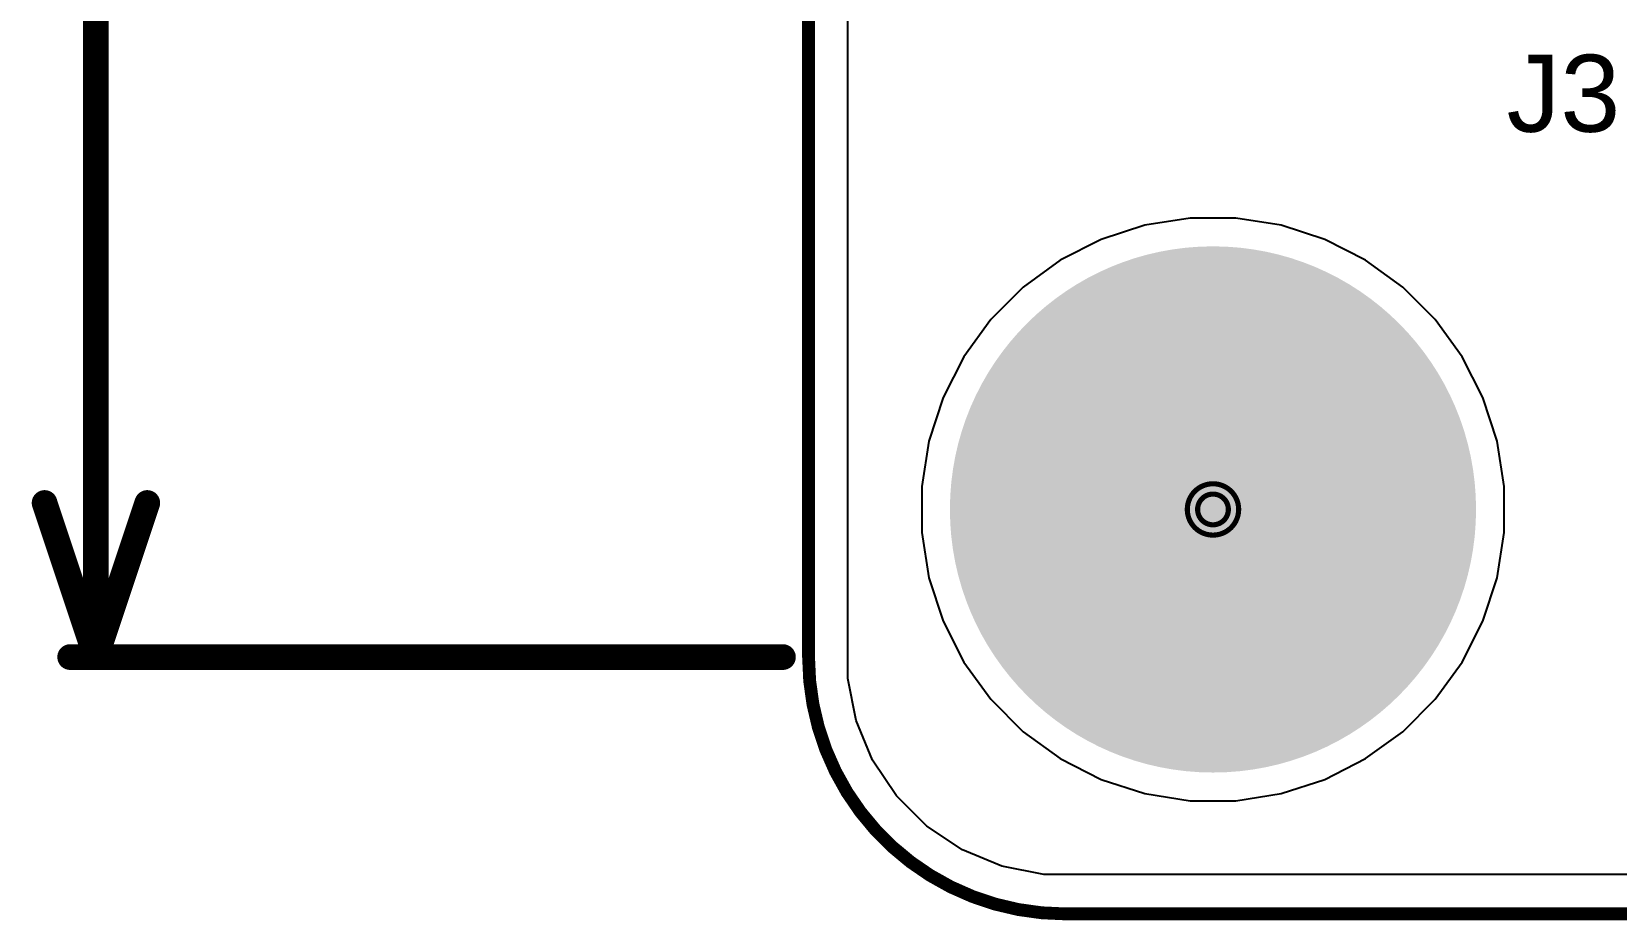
# Model space of a CAD drawing. Header units: inches. Extents: x -12 to 5357, y -8 to 5291.
# Drawn here: x -11.68 to 3.99, y -4.06 to 4.72 of the extents above; entities that cross this region are included whole.
import ezdxf

# ---------------------------------------------------------------- set-up
doc = ezdxf.new("R2010")
doc.units = ezdxf.units.IN
for name, color, linetype in [('Board Outline', 216, 'Continuous'), ('Bottom Layer', 5, 'Continuous'), ('Bottom Solder', 6, 'Continuous'), ('Dimension', 6, 'Continuous'), ('Drill Drawing', 1, 'Continuous'), ('Ground', 16, 'Continuous'), ('Multi-Layer', 9, 'Continuous'), ('Pad Holes', 156, 'Continuous'), ('Power', 76, 'Continuous'), ('Top Layer', 1, 'Continuous'), ('Top Overlay', 2, 'Continuous'), ('Top Solder', 216, 'Continuous')]:
    doc.layers.add(name, color=color, linetype=linetype)
doc.styles.add('Arial', font='', dxfattribs={"height": 0.2})
doc.styles.get('Arial').set_extended_font_data('Arial')

msp = doc.modelspace()

# ---------------------------------------------------------------- hatches: boundary and pattern name
at = {"layer": 'Bottom Layer'}
h = msp.add_hatch(color=5, dxfattribs=at)
edge = h.paths.add_edge_path()
edge.add_arc((0, 0), 2.5, 0, 360)
at = {"layer": 'Bottom Solder'}
h = msp.add_hatch(color=6, dxfattribs=at)
edge = h.paths.add_edge_path()
edge.add_arc((0, 0), 2.602, 0, 360)
at = {"layer": 'Ground'}
h = msp.add_hatch(color=16, dxfattribs=at)
edge = h.paths.add_edge_path()
edge.add_arc((0, 0), 2.5, 0, 360)
at = {"layer": 'Multi-Layer'}
h = msp.add_hatch(color=9, dxfattribs=at)
edge = h.paths.add_edge_path()
edge.add_arc((0, 0), 2.5, 0, 360)
at = {"layer": 'Pad Holes'}
h = msp.add_hatch(color=7, dxfattribs=at)
edge = h.paths.add_edge_path()
edge.add_arc((0, 0), 1.55, 0, 360)
at = {"layer": 'Power'}
h = msp.add_hatch(color=76, dxfattribs=at)
edge = h.paths.add_edge_path()
edge.add_arc((0, 0), 2.5, 0, 360)
at = {"layer": 'Top Layer'}
h = msp.add_hatch(color=1, dxfattribs=at)
edge = h.paths.add_edge_path()
edge.add_arc((0, 0), 2.5, 0, 360)
at = {"layer": 'Top Solder'}
h = msp.add_hatch(color=216, dxfattribs=at)
edge = h.paths.add_edge_path()
edge.add_arc((0, 0), 2.602, 0, 360)

# ---------------------------------------------------------------- linework, layer by layer
at = {"layer": 'Board Outline', "const_width": 0.127}
for points in [[(-4, -1.46), (-4, 55.438)], [(-1.46, -4), (43.46, -4)]]:
    msp.add_lwpolyline(points, dxfattribs=at)
at = {"layer": 'Board Outline', "const_width": 0.0635}
for points in [[(-4.032, -1.46, 1), (-3.968, -1.46, 1)], [(-4.032, -1.46, 1), (-3.968, -1.46, 1)], [(-1.492, -4, 1), (-1.428, -4, 1)], [(-1.492, -4, 1), (-1.428, -4, 1)]]:
    msp.add_lwpolyline(points, format="xyb", close=True, dxfattribs=at)
at = {"layer": 'Board Outline', "const_width": 0.127}
msp.add_lwpolyline([(-1.46, -4, -0.414214), (-4, -1.46)], format="xyb", dxfattribs=at)
at = {"layer": 'Bottom Layer'}
for p, q in [((-3.611, -1.46), (-3.611, 20.468)), ((-0.227, 2.881), (-0.675, 2.81)), ((0.227, 2.881), (-0.227, 2.881)), ((0.675, 2.81), (0.227, 2.881)), ((-1.106, 2.67), (-1.51, 2.464)), ((-0.675, 2.81), (-1.106, 2.67)), ((1.106, 2.67), (0.675, 2.81)), ((1.51, 2.464), (1.106, 2.67)), ((-1.51, 2.464), (-1.877, 2.198)), ((1.877, 2.198), (1.51, 2.464)), ((-1.877, 2.198), (-2.198, 1.877)), ((2.198, 1.877), (1.877, 2.198)), ((-2.198, 1.877), (-2.464, 1.51)), ((2.464, 1.51), (2.198, 1.877)), ((-2.464, 1.51), (-2.67, 1.106)), ((2.67, 1.106), (2.464, 1.51)), ((-2.67, 1.106), (-2.81, 0.675)), ((2.81, 0.675), (2.67, 1.106)), ((-2.81, 0.675), (-2.881, 0.227)), ((2.881, 0.227), (2.81, 0.675)), ((-2.881, 0.227), (-2.881, -0.227)), ((2.881, -0.227), (2.881, 0.227)), ((-2.881, -0.227), (-2.81, -0.675)), ((2.81, -0.675), (2.881, -0.227)), ((-2.81, -0.675), (-2.67, -1.106)), ((2.67, -1.106), (2.81, -0.675)), ((-2.67, -1.106), (-2.464, -1.51)), ((2.464, -1.51), (2.67, -1.106)), ((-3.611, -1.672), (-3.611, -1.46)), ((-2.464, -1.51), (-2.198, -1.877)), ((2.198, -1.877), (2.464, -1.51)), ((-3.529, -2.087), (-3.611, -1.672)), ((-2.198, -1.877), (-1.877, -2.198)), ((1.877, -2.198), (2.198, -1.877)), ((-3.367, -2.479), (-3.529, -2.087)), ((-1.877, -2.198), (-1.51, -2.464)), ((1.51, -2.464), (1.877, -2.198)), ((-3.131, -2.831), (-3.367, -2.479)), ((-1.51, -2.464), (-1.106, -2.67)), ((1.106, -2.67), (1.51, -2.464)), ((-1.106, -2.67), (-0.675, -2.81)), ((-0.675, -2.81), (-0.227, -2.881)), ((0.227, -2.881), (0.675, -2.81)), ((0.675, -2.81), (1.106, -2.67)), ((-2.831, -3.131), (-3.131, -2.831)), ((-0.227, -2.881), (0.227, -2.881)), ((-2.479, -3.367), (-2.831, -3.131)), ((-2.087, -3.529), (-2.479, -3.367)), ((-1.672, -3.611), (-2.087, -3.529)), ((30.552, -3.611), (-1.672, -3.611))]:
    msp.add_line(p, q, dxfattribs=at)
at = {"layer": 'Dimension', "const_width": 0.254}
for points in [[(-11.049, -1.46), (-11.049, 22.495)], [(-11.557, 0.064), (-11.049, -1.46)], [(-11.049, -1.46), (-10.541, 0.064)], [(-11.303, -1.46), (-4.254, -1.46)]]:
    msp.add_lwpolyline(points, dxfattribs=at)
at = {"layer": 'Dimension', "const_width": 0.127}
for points in [[(-11.62, 0.064, 1), (-11.493, 0.064, 1)], [(-10.604, 0.064, 1), (-10.477, 0.064, 1)], [(-11.367, -1.46, 1), (-11.239, -1.46, 1)], [(-11.113, -1.46, 1), (-10.986, -1.46, 1)], [(-11.113, -1.46, 1), (-10.986, -1.46, 1)], [(-11.113, -1.46, 1), (-10.986, -1.46, 1)], [(-4.317, -1.46, 1), (-4.19, -1.46, 1)]]:
    msp.add_lwpolyline(points, format="xyb", close=True, dxfattribs=at)
at = {"layer": 'Drill Drawing'}
for points, const_width in [([(0.254, 0, 1), (-0.254, 0, 1)], 0.0508), ([(0.152, 0, 1), (-0.152, 0, 1)], 0.0508), ([(-0.267, 0, 1), (-0.241, 0, 1)], 0.0254), ([(-0.165, 0, 1), (-0.14, 0, 1)], 0.0254), ([(0.14, 0, 1), (0.165, 0, 1)], 0.0254), ([(0.241, 0, 1), (0.267, 0, 1)], 0.0254)]:
    msp.add_lwpolyline(points, format="xyb", close=True, dxfattribs=dict(at, const_width=const_width))
at = {"layer": 'Ground'}
for p, q in [((-3.611, -1.46), (-3.611, 8.383)), ((-0.227, 2.881), (-0.675, 2.81)), ((0.227, 2.881), (-0.227, 2.881)), ((0.675, 2.81), (0.227, 2.881)), ((-1.106, 2.67), (-1.51, 2.464)), ((-0.675, 2.81), (-1.106, 2.67)), ((1.106, 2.67), (0.675, 2.81)), ((1.51, 2.464), (1.106, 2.67)), ((-1.51, 2.464), (-1.877, 2.198)), ((1.877, 2.198), (1.51, 2.464)), ((-1.877, 2.198), (-2.198, 1.877)), ((2.198, 1.877), (1.877, 2.198)), ((-2.198, 1.877), (-2.464, 1.51)), ((2.464, 1.51), (2.198, 1.877)), ((-2.464, 1.51), (-2.67, 1.106)), ((2.67, 1.106), (2.464, 1.51)), ((-2.67, 1.106), (-2.81, 0.675)), ((2.81, 0.675), (2.67, 1.106)), ((-2.81, 0.675), (-2.881, 0.227)), ((2.881, 0.227), (2.81, 0.675)), ((-2.881, 0.227), (-2.881, -0.227)), ((2.881, -0.227), (2.881, 0.227)), ((-2.881, -0.227), (-2.81, -0.675)), ((2.81, -0.675), (2.881, -0.227)), ((-2.81, -0.675), (-2.67, -1.106)), ((2.67, -1.106), (2.81, -0.675)), ((-2.67, -1.106), (-2.464, -1.51)), ((2.464, -1.51), (2.67, -1.106)), ((-3.611, -1.672), (-3.611, -1.46)), ((-2.464, -1.51), (-2.198, -1.877)), ((2.198, -1.877), (2.464, -1.51)), ((-3.529, -2.087), (-3.611, -1.672)), ((-2.198, -1.877), (-1.877, -2.198)), ((1.877, -2.198), (2.198, -1.877)), ((-3.367, -2.479), (-3.529, -2.087)), ((-1.877, -2.198), (-1.51, -2.464)), ((1.51, -2.464), (1.877, -2.198)), ((-3.131, -2.831), (-3.367, -2.479)), ((-1.51, -2.464), (-1.106, -2.67)), ((1.106, -2.67), (1.51, -2.464)), ((-1.106, -2.67), (-0.675, -2.81)), ((-0.675, -2.81), (-0.227, -2.881)), ((0.227, -2.881), (0.675, -2.81)), ((0.675, -2.81), (1.106, -2.67)), ((-2.831, -3.131), (-3.131, -2.831)), ((-0.227, -2.881), (0.227, -2.881)), ((-2.479, -3.367), (-2.831, -3.131)), ((-2.087, -3.529), (-2.479, -3.367)), ((-1.672, -3.611), (-2.087, -3.529)), ((30.552, -3.611), (-1.672, -3.611))]:
    msp.add_line(p, q, dxfattribs=at)
at = {"layer": 'Power'}
for p, q in [((-3.611, -1.46), (-3.611, 5.537)), ((-0.227, 2.881), (-0.675, 2.81)), ((0.227, 2.881), (-0.227, 2.881)), ((0.675, 2.81), (0.227, 2.881)), ((-1.106, 2.67), (-1.51, 2.464)), ((-0.675, 2.81), (-1.106, 2.67)), ((1.106, 2.67), (0.675, 2.81)), ((1.51, 2.464), (1.106, 2.67)), ((-1.51, 2.464), (-1.877, 2.198)), ((1.877, 2.198), (1.51, 2.464)), ((-1.877, 2.198), (-2.198, 1.877)), ((2.198, 1.877), (1.877, 2.198)), ((-2.198, 1.877), (-2.464, 1.51)), ((2.464, 1.51), (2.198, 1.877)), ((-2.464, 1.51), (-2.67, 1.106)), ((2.67, 1.106), (2.464, 1.51)), ((-2.67, 1.106), (-2.81, 0.675)), ((2.81, 0.675), (2.67, 1.106)), ((-2.81, 0.675), (-2.881, 0.227)), ((2.881, 0.227), (2.81, 0.675)), ((-2.881, 0.227), (-2.881, -0.227)), ((2.881, -0.227), (2.881, 0.227)), ((-2.881, -0.227), (-2.81, -0.675)), ((2.81, -0.675), (2.881, -0.227)), ((-2.81, -0.675), (-2.67, -1.106)), ((2.67, -1.106), (2.81, -0.675)), ((-2.67, -1.106), (-2.464, -1.51)), ((2.464, -1.51), (2.67, -1.106)), ((-3.611, -1.672), (-3.611, -1.46)), ((-2.464, -1.51), (-2.198, -1.877)), ((2.198, -1.877), (2.464, -1.51)), ((-3.529, -2.087), (-3.611, -1.672)), ((-2.198, -1.877), (-1.877, -2.198)), ((1.877, -2.198), (2.198, -1.877)), ((-3.367, -2.479), (-3.529, -2.087)), ((-1.877, -2.198), (-1.51, -2.464)), ((1.51, -2.464), (1.877, -2.198)), ((-3.131, -2.831), (-3.367, -2.479)), ((-1.51, -2.464), (-1.106, -2.67)), ((1.106, -2.67), (1.51, -2.464)), ((-1.106, -2.67), (-0.675, -2.81)), ((-0.675, -2.81), (-0.227, -2.881)), ((0.227, -2.881), (0.675, -2.81)), ((0.675, -2.81), (1.106, -2.67)), ((-2.831, -3.131), (-3.131, -2.831)), ((-0.227, -2.881), (0.227, -2.881)), ((-2.479, -3.367), (-2.831, -3.131)), ((-2.087, -3.529), (-2.479, -3.367)), ((-1.672, -3.611), (-2.087, -3.529)), ((30.552, -3.611), (-1.672, -3.611))]:
    msp.add_line(p, q, dxfattribs=at)
at = {"layer": 'Top Layer'}
for p, q in [((-3.611, -1.46), (-3.611, 20.468)), ((-0.227, 2.881), (-0.675, 2.81)), ((0.227, 2.881), (-0.227, 2.881)), ((0.675, 2.81), (0.227, 2.881)), ((-1.106, 2.67), (-1.51, 2.464)), ((-0.675, 2.81), (-1.106, 2.67)), ((1.106, 2.67), (0.675, 2.81)), ((1.51, 2.464), (1.106, 2.67)), ((-1.51, 2.464), (-1.877, 2.198)), ((1.877, 2.198), (1.51, 2.464)), ((-1.877, 2.198), (-2.198, 1.877)), ((2.198, 1.877), (1.877, 2.198)), ((-2.198, 1.877), (-2.464, 1.51)), ((2.464, 1.51), (2.198, 1.877)), ((-2.464, 1.51), (-2.67, 1.106)), ((2.67, 1.106), (2.464, 1.51)), ((-2.67, 1.106), (-2.81, 0.675)), ((2.81, 0.675), (2.67, 1.106)), ((-2.81, 0.675), (-2.881, 0.227)), ((2.881, 0.227), (2.81, 0.675)), ((-2.881, 0.227), (-2.881, -0.227)), ((2.881, -0.227), (2.881, 0.227)), ((-2.881, -0.227), (-2.81, -0.675)), ((2.81, -0.675), (2.881, -0.227)), ((-2.81, -0.675), (-2.67, -1.106)), ((2.67, -1.106), (2.81, -0.675)), ((-2.67, -1.106), (-2.464, -1.51)), ((2.464, -1.51), (2.67, -1.106)), ((-3.611, -1.672), (-3.611, -1.46)), ((-2.464, -1.51), (-2.198, -1.877)), ((2.198, -1.877), (2.464, -1.51)), ((-3.529, -2.087), (-3.611, -1.672)), ((-2.198, -1.877), (-1.877, -2.198)), ((1.877, -2.198), (2.198, -1.877)), ((-3.367, -2.479), (-3.529, -2.087)), ((-1.877, -2.198), (-1.51, -2.464)), ((1.51, -2.464), (1.877, -2.198)), ((-3.131, -2.831), (-3.367, -2.479)), ((-1.51, -2.464), (-1.106, -2.67)), ((1.106, -2.67), (1.51, -2.464)), ((-1.106, -2.67), (-0.675, -2.81)), ((-0.675, -2.81), (-0.227, -2.881)), ((0.227, -2.881), (0.675, -2.81)), ((0.675, -2.81), (1.106, -2.67)), ((-2.831, -3.131), (-3.131, -2.831)), ((-0.227, -2.881), (0.227, -2.881)), ((-2.479, -3.367), (-2.831, -3.131)), ((-2.087, -3.529), (-2.479, -3.367)), ((-1.672, -3.611), (-2.087, -3.529)), ((10.144, -3.611), (-1.672, -3.611))]:
    msp.add_line(p, q, dxfattribs=at)

# ---------------------------------------------------------------- texts
at = {"layer": 'Top Overlay', "style": 'Arial'}
msp.add_text('J3', height=0.762, dxfattribs=at).set_placement((2.904, 3.735))

doc.saveas('drawing.dxf')
